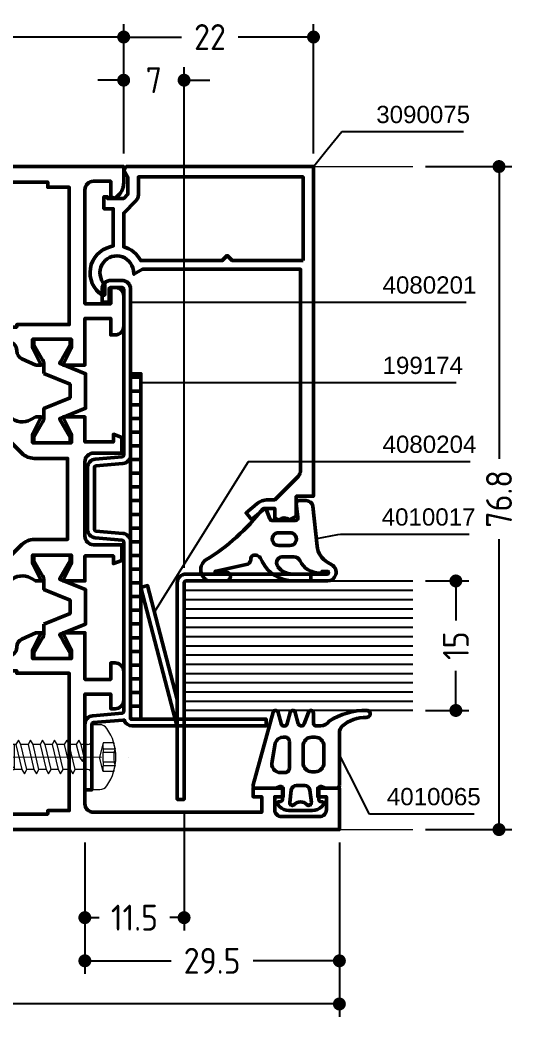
# Model space of a CAD drawing. Header units: millimetres. Extents: x 5 to 291, y 5 to 138.
# Drawn here: x 234 to 291.5, y 22.3 to 138.2 of the extents above; entities that cross this region are included whole.
import ezdxf

# ---------------------------------------------------------------- set-up
doc = ezdxf.new("R2010")
doc.units = ezdxf.units.MM
doc.header["$PDMODE"] = 3
doc.header["$PDSIZE"] = -2
doc.linetypes.add('CENTER', pattern=[50.8, 31.75, -6.35, 6.35, -6.35])
doc.linetypes.add('HIDDEN', pattern=[9.525, 6.35, -3.175])
for name, color, linetype, lineweight in [('AM_5', 3, 'Continuous', 25), ('AM_C', 50, 'Continuous', 50), ('AM_S', 80, 'Continuous', 50), ('Cent3', 70, 'CENTER', 18), ('CHide4', 10, 'HIDDEN', 13), ('Cont2', 2, 'Continuous', 25), ('Cont3', 70, 'Continuous', 18), ('Cont4', 10, 'Continuous', 13)]:
    doc.layers.add(name, color=color, linetype=linetype, lineweight=lineweight)
doc.styles.add('HBS_DIMTEXTSTYLE', font='isocp.shx')
doc.styles.add('SWISSL', font='swissl.ttf')
doc.dimstyles.new('Konstruktionsschnitt 1-1', dxfattribs={"dimtxt": 3, "dimasz": 1.5, "dimexe": 1.5, "dimexo": 1.5, "dimgap": 1.5, "dimtad": 0, "dimdsep": 46, "dimtxsty": 'HBS_DIMTEXTSTYLE', "dimblk": 'PUNKT', "dimcen": 0, "dimclrd": 3, "dimclre": 3, "dimclrt": 2, "dimadec": 1, "dimazin": 2, "dimtfac": 0.7, "dimtofl": 0, "dimtmove": 0, "dimatfit": 3, "dimfxl": 0, "dimtolj": 1, "dimtzin": 0, "dimarcsym": 0})
doc.dimstyles.new('Konstruktionsschnitt 1-1$0', dxfattribs={"dimtxt": 3, "dimasz": 1.5, "dimexe": 1.5, "dimexo": 1.5, "dimgap": 1.5, "dimtad": 0, "dimdsep": 46, "dimtxsty": 'HBS_DIMTEXTSTYLE', "dimblk": 'PUNKT', "dimcen": 0, "dimclrd": 3, "dimclre": 3, "dimclrt": 2, "dimadec": 1, "dimazin": 2, "dimtfac": 0.7, "dimtofl": 0, "dimtmove": 0, "dimatfit": 3, "dimfxl": 0, "dimtolj": 1, "dimtzin": 0, "dimarcsym": 0})

# ---------------------------------------------------------------- blocks, each defined once
blk = doc.blocks.new('PUNKT')
at = {"color": 0, "linetype": 'Continuous'}
blk.add_line((-0.5, 0), (-1, 0), dxfattribs=at)
at = {"color": 0, "linetype": 'Continuous', "const_width": 0.5}
blk.add_lwpolyline([(-0.25, 0, 1), (0.25, 0, 1)], format="xyb", close=True, dxfattribs=at)
blk = doc.blocks.new('*D10')
at = {"layer": 'AM_5', "color": 3, "lineweight": -2, "transparency": 16777216}
for p, q in [((271, 42.95), (271, 22.75)), ((129, 42.75), (129, 22.75)), ((130.5, 24.25), (195.86, 24.25)), ((269.5, 24.25), (204.14, 24.25))]:
    blk.add_line(p, q, dxfattribs=at)
at = {"layer": 'Defpoints', "color": 0, "transparency": 16777216}
for p in [(129, 44.25), (271, 44.45), (129, 24.25)]:
    blk.add_point(p, dxfattribs=at)
at = {"layer": 'AM_5', "color": 3, "lineweight": -2, "transparency": 16777216, "xscale": 1.5, "yscale": 1.5, "zscale": 1.5, "rotation": 180}
blk.add_blockref('PUNKT', (129, 24.25), dxfattribs=at)
at = {"layer": 'AM_5', "color": 3, "lineweight": -2, "transparency": 16777216, "xscale": 1.5, "yscale": 1.5, "zscale": 1.5}
blk.add_blockref('PUNKT', (271, 24.25), dxfattribs=at)
at = {"layer": 'AM_5', "color": 2, "transparency": 16777216, "insert": (200, 24.25), "char_height": 3, "attachment_point": 5, "style": 'HBS_DIMTEXTSTYLE'}
blk.add_mtext('\\A1;142', dxfattribs=at)
blk = doc.blocks.new('*D18')
at = {"layer": 'AM_5', "color": 3, "lineweight": -2, "transparency": 16777216}
for p, q in [((154, 122.75), (154, 137.75)), ((246, 122.75), (246, 137.75)), ((155.5, 136.25), (196.7, 136.25)), ((244.5, 136.25), (203.3, 136.25))]:
    blk.add_line(p, q, dxfattribs=at)
at = {"layer": 'Defpoints', "color": 0, "transparency": 16777216}
for p in [(154, 136.25), (154, 121.25), (246, 121.25)]:
    blk.add_point(p, dxfattribs=at)
at = {"layer": 'AM_5', "color": 3, "lineweight": -2, "transparency": 16777216, "xscale": 1.5, "yscale": 1.5, "zscale": 1.5, "rotation": 180}
blk.add_blockref('PUNKT', (154, 136.25), dxfattribs=at)
at = {"layer": 'AM_5', "color": 3, "lineweight": -2, "transparency": 16777216, "xscale": 1.5, "yscale": 1.5, "zscale": 1.5}
blk.add_blockref('PUNKT', (246, 136.25), dxfattribs=at)
at = {"layer": 'AM_5', "color": 2, "transparency": 16777216, "insert": (200, 136.25), "char_height": 3, "attachment_point": 5, "style": 'HBS_DIMTEXTSTYLE'}
blk.add_mtext('\\A1;92', dxfattribs=at)
blk = doc.blocks.new('*U5', base_point=(43.9, 167.94))
for p, q in [((43.9, 181.87), (17.4, 181.87)), ((43.9, 180.8), (17.4, 180.8)), ((43.9, 179.73), (17.4, 179.73)), ((43.9, 178.66), (17.4, 178.66)), ((43.9, 177.59), (17.4, 177.59)), ((43.9, 176.51), (17.4, 176.51)), ((43.9, 175.44), (17.4, 175.44)), ((43.9, 174.37), (17.4, 174.37)), ((43.9, 173.3), (17.4, 173.3)), ((43.9, 172.23), (17.4, 172.23)), ((43.9, 171.16), (17.4, 171.16)), ((43.9, 170.09), (17.4, 170.09)), ((43.9, 169.01), (17.4, 169.01))]:
    blk.add_line(p, q)
blk.add_lwpolyline([(17.4, 167.94), (43.9, 167.94), (43.9, 182.94), (17.4, 182.94)])
blk = doc.blocks.new('*D19')
at = {"layer": 'AM_5', "color": 3, "lineweight": -2, "transparency": 16777216}
for p, q in [((281, 73.25), (286, 73.25)), ((284.5, 71.75), (284.5, 68.66)), ((284.5, 59.75), (284.5, 62.84)), ((281, 58.25), (286, 58.25))]:
    blk.add_line(p, q, dxfattribs=at)
at = {"layer": 'Defpoints', "color": 0, "transparency": 16777216}
for p in [(279.5, 73.25), (284.5, 73.25), (279.5, 58.25)]:
    blk.add_point(p, dxfattribs=at)
at = {"layer": 'AM_5', "color": 3, "lineweight": -2, "transparency": 16777216, "xscale": 1.5, "yscale": 1.5, "zscale": 1.5}
for p, rotation in [((284.5, 73.25), 90), ((284.5, 58.25), 270)]:
    blk.add_blockref('PUNKT', p, dxfattribs=dict(at, rotation=rotation))
at = {"layer": 'AM_5', "color": 2, "transparency": 16777216, "insert": (284.5, 65.75), "char_height": 3, "attachment_point": 5, "rotation": 90, "style": 'HBS_DIMTEXTSTYLE'}
blk.add_mtext('\\A1;15', dxfattribs=at)
blk = doc.blocks.new('*D20')
at = {"layer": 'AM_5', "color": 3, "lineweight": -2, "transparency": 16777216}
for p, q in [((281, 121.25), (291, 121.25)), ((289.5, 119.75), (289.5, 87.4)), ((289.5, 45.95), (289.5, 78.1)), ((281, 44.45), (291, 44.45))]:
    blk.add_line(p, q, dxfattribs=at)
at = {"layer": 'Defpoints', "color": 0, "transparency": 16777216}
for p in [(279.5, 121.25), (289.5, 121.25), (279.5, 44.45)]:
    blk.add_point(p, dxfattribs=at)
at = {"layer": 'AM_5', "color": 3, "lineweight": -2, "transparency": 16777216, "xscale": 1.5, "yscale": 1.5, "zscale": 1.5}
for p, rotation in [((289.5, 121.25), 90), ((289.5, 44.45), 270)]:
    blk.add_blockref('PUNKT', p, dxfattribs=dict(at, rotation=rotation))
at = {"layer": 'AM_5', "color": 2, "transparency": 16777216, "insert": (289.5, 82.75), "char_height": 3, "attachment_point": 5, "rotation": 90, "style": 'HBS_DIMTEXTSTYLE'}
blk.add_mtext('\\A1;76.8', dxfattribs=at)
blk = doc.blocks.new('*D21')
at = {"layer": 'AM_5', "color": 3, "lineweight": -2, "transparency": 16777216}
for p, q in [((246, 122.75), (246, 132.75)), ((253, 74.75), (253, 132.75)), ((244.5, 131.25), (243, 131.25)), ((254.5, 131.25), (256, 131.25))]:
    blk.add_line(p, q, dxfattribs=at)
at = {"layer": 'Defpoints', "color": 0, "transparency": 16777216}
for p in [(253, 131.25), (246, 121.25), (253, 73.25)]:
    blk.add_point(p, dxfattribs=at)
at = {"layer": 'AM_5', "color": 3, "lineweight": -2, "transparency": 16777216, "xscale": 1.5, "yscale": 1.5, "zscale": 1.5}
blk.add_blockref('PUNKT', (246, 131.25), dxfattribs=at)
at = {"layer": 'AM_5', "color": 3, "lineweight": -2, "transparency": 16777216, "xscale": 1.5, "yscale": 1.5, "zscale": 1.5, "rotation": 180}
blk.add_blockref('PUNKT', (253, 131.25), dxfattribs=at)
at = {"layer": 'AM_5', "color": 2, "transparency": 16777216, "insert": (249.5, 131.25), "char_height": 3, "attachment_point": 5, "style": 'HBS_DIMTEXTSTYLE'}
blk.add_mtext('\\A1;7', dxfattribs=at)
blk = doc.blocks.new('*D22')
at = {"layer": 'AM_5', "color": 3, "lineweight": -2, "transparency": 16777216}
for p, q in [((246, 122.75), (246, 137.75)), ((268, 122.75), (268, 137.75)), ((247.5, 136.25), (252.72, 136.25)), ((266.5, 136.25), (259.28, 136.25))]:
    blk.add_line(p, q, dxfattribs=at)
at = {"layer": 'Defpoints', "color": 0, "transparency": 16777216}
for p in [(268, 136.25), (246, 121.25), (268, 121.25)]:
    blk.add_point(p, dxfattribs=at)
at = {"layer": 'AM_5', "color": 3, "lineweight": -2, "transparency": 16777216, "xscale": 1.5, "yscale": 1.5, "zscale": 1.5, "rotation": 180}
blk.add_blockref('PUNKT', (246, 136.25), dxfattribs=at)
at = {"layer": 'AM_5', "color": 3, "lineweight": -2, "transparency": 16777216, "xscale": 1.5, "yscale": 1.5, "zscale": 1.5}
blk.add_blockref('PUNKT', (268, 136.25), dxfattribs=at)
at = {"layer": 'AM_5', "color": 2, "transparency": 16777216, "insert": (256, 136.25), "char_height": 3, "attachment_point": 5, "style": 'HBS_DIMTEXTSTYLE'}
blk.add_mtext('\\A1;22', dxfattribs=at)
blk = doc.blocks.new('*S59')
at = {"layer": 'AM_5', "color": 3, "linetype": 'Continuous'}
blk.add_line((302, 170.34), (299.54, 169.9), dxfattribs=at)
at = {"layer": 'AM_5', "color": 3}
for p, q in [((302.33, 170.4), (302, 170.34)), ((317.26, 170.4), (302.33, 170.4))]:
    blk.add_line(p, q, dxfattribs=at)
at = {"layer": 'AM_5', "color": 2, "insert": (307.11, 171.4), "char_height": 2, "attachment_point": 7, "style": 'SWISSL'}
blk.add_mtext('4010017', dxfattribs=at)
blk = doc.blocks.new('*S60')
at = {"layer": 'AM_5', "color": 3, "linetype": 'Continuous'}
blk.add_line((280.51, 197.27), (278.01, 197.27), dxfattribs=at)
at = {"layer": 'AM_5', "color": 3}
blk.add_line((316.91, 197.27), (280.51, 197.27), dxfattribs=at)
at = {"layer": 'AM_5', "color": 2, "insert": (307.21, 198.27), "char_height": 2, "attachment_point": 7, "style": 'SWISSL'}
blk.add_mtext('4080201', dxfattribs=at)
blk = doc.blocks.new('*S61')
at = {"layer": 'AM_5', "color": 3, "linetype": 'Continuous'}
blk.add_line((281.71, 187.96), (279.21, 187.96), dxfattribs=at)
at = {"layer": 'AM_5', "color": 3}
blk.add_line((315.73, 187.96), (281.71, 187.96), dxfattribs=at)
at = {"layer": 'AM_5', "color": 2, "insert": (307.21, 188.96), "char_height": 2, "attachment_point": 7, "style": 'SWISSL'}
blk.add_mtext('199174', dxfattribs=at)
blk = doc.blocks.new('*S62')
at = {"layer": 'AM_5', "color": 3}
for p, q in [((291.63, 178.82), (282.1, 163.56)), ((317.36, 178.82), (291.63, 178.82))]:
    blk.add_line(p, q, dxfattribs=at)
at = {"layer": 'AM_5', "color": 3, "linetype": 'Continuous'}
blk.add_line((282.1, 163.56), (280.77, 161.44), dxfattribs=at)
at = {"layer": 'AM_5', "color": 2, "insert": (307.21, 179.82), "char_height": 2, "attachment_point": 7, "style": 'SWISSL'}
blk.add_mtext('4080204', dxfattribs=at)
blk = doc.blocks.new('*S63')
at = {"layer": 'AM_5', "color": 3, "linetype": 'Continuous'}
blk.add_line((303.34, 142.67), (302.21, 144.89), dxfattribs=at)
at = {"layer": 'AM_5', "color": 3}
for p, q in [((305.71, 138.01), (303.34, 142.67)), ((317.84, 138.01), (305.71, 138.01))]:
    blk.add_line(p, q, dxfattribs=at)
at = {"layer": 'AM_5', "color": 2, "insert": (307.71, 139.01), "char_height": 2, "attachment_point": 7, "style": 'SWISSL'}
blk.add_mtext('4010065', dxfattribs=at)
blk = doc.blocks.new('WS4070448')
at = {"layer": 'Cent3', "ltscale": 0.5}
blk.add_line((8.05, -14.4), (8.07, 4.66), dxfattribs=at)
at = {"layer": 'CHide4', "ltscale": 0.3}
for p, q in [((7.1, 1.69), (7.1, 3.08)), ((7.51, 1.69), (7.51, 2.97)), ((8.63, 1.69), (8.63, 2.97)), ((9.04, 1.69), (9.04, 3.08))]:
    blk.add_line(p, q, dxfattribs=at)
for points in [[(6.42, 2.92), (6.42, 1.69)], [(9.72, 2.92), (9.72, 1.69)], [(6.42, 1.69), (8.07, 1.25)], [(9.72, 1.69), (8.07, 1.25)]]:
    blk.add_lwpolyline(points, dxfattribs=at)
for centre, radius, start, end in [((6.48, 4.2), 1.28, 267.2848, 298.8872), ((8.07, 5.85), 2.94, 250.6988, 289.3012), ((9.66, 4.2), 1.28, 241.1128, 272.7152), ((6.76, 2.85), 1.21, 253.6643, 286.3357), ((8.07, 11.78), 10.13, 264.4948, 275.5052), ((9.38, 2.85), 1.21, 253.6643, 286.3357)]:
    blk.add_arc(centre, radius, start, end, dxfattribs=at)
at = {"layer": 'Cont4'}
for p, q in [((6.62, -8.64), (6.62, -11)), ((6.62, -8.64), (9.52, -8.64)), ((9.52, -11), (9.52, -8.64)), ((6.62, -11), (8.07, -12.64)), ((8.07, -12.64), (9.52, -11))]:
    blk.add_line(p, q, dxfattribs=at)
blk.add_lwpolyline([(11.39, 2.11, 0.314856), (4.74, 2.11, 0.244912), (4.32, 1.29), (4.32, 0.36), (11.82, 0.36), (11.82, 1.29, 0.244912), (11.39, 2.11, 0.138291)], format="xyb", dxfattribs=at)
for points in [[(6.12, -1.14), (6.62, -1.43), (8.07, -1.08), (8.57, -0.71), (8.07, -0.51), (6.62, -0.85)], [(6.12, -2.54), (6.62, -2.83), (9.52, -2.14), (10.02, -1.85), (9.52, -1.56), (6.62, -2.25)], [(6.12, -3.94), (6.62, -4.23), (9.52, -3.54), (10.02, -3.25), (9.52, -2.96), (6.62, -3.65)], [(6.12, -5.34), (6.62, -5.63), (9.52, -4.94), (10.02, -4.65), (9.52, -4.36), (6.62, -5.05)], [(6.12, -6.74), (6.62, -7.03), (9.52, -6.34), (10.02, -6.05), (9.52, -5.76), (6.62, -6.45)], [(6.12, -8.14), (6.62, -8.43), (9.52, -7.74), (10.02, -7.45), (9.52, -7.16), (6.62, -7.85)]]:
    blk.add_lwpolyline(points, close=True, dxfattribs=at)
for points in [[(6.62, -0.14), (6.62, -0.85)], [(9.52, -0.14), (9.52, -1.56)], [(6.62, -1.43), (6.62, -1.85)], [(6.62, -1.43), (6.62, -2.25)], [(6.62, -1.43), (6.62, -2.25)], [(9.52, -2.14), (9.52, -2.96)], [(6.62, -2.83), (6.62, -3.65)], [(6.62, -4.23), (6.62, -5.05)], [(9.52, -3.54), (9.52, -4.36)], [(6.62, -5.63), (6.62, -6.45)], [(9.52, -4.94), (9.52, -5.76)], [(9.52, -6.34), (9.52, -7.16)], [(6.62, -7.03), (6.62, -7.85)], [(9.52, -7.74), (9.52, -8.64)], [(6.62, -8.43), (6.62, -8.64)], [(9.27, -8.64), (9.27, -10.89), (8.1, -12.28)], [(9.52, -9.14), (9.52, -9.96)], [(6.62, -9.83), (6.62, -10.65)]]:
    blk.add_lwpolyline(points, dxfattribs=at)
for centre, radius, start, end in [((6.12, -0.14), 0.5, 0, 90), ((10.02, -0.14), 0.5, 90, 180), ((6.61, -12.47), 1.47, 353.4244, 89.6688)]:
    blk.add_arc(centre, radius, start, end, dxfattribs=at)
blk = doc.blocks.new('*S64')
at = {"layer": 'AM_5', "color": 3}
for p, q in [((302.48, 217.02), (300.81, 214.97)), ((316.61, 217.02), (302.48, 217.02))]:
    blk.add_line(p, q, dxfattribs=at)
at = {"layer": 'AM_5', "color": 3, "linetype": 'Continuous'}
blk.add_line((300.81, 214.97), (299.23, 213.03), dxfattribs=at)
at = {"layer": 'AM_5', "color": 2, "insert": (306.48, 218.02), "char_height": 2, "attachment_point": 7, "style": 'SWISSL'}
blk.add_mtext('3090075', dxfattribs=at)
blk = doc.blocks.new('*D25')
at = {"layer": 'AM_5', "color": 3, "lineweight": -2, "transparency": 16777216}
for p, q in [((241.5, 42.95), (241.5, 27.75)), ((271, 42.95), (271, 27.75)), ((243, 29.25), (251.49, 29.25)), ((269.5, 29.25), (261.01, 29.25))]:
    blk.add_line(p, q, dxfattribs=at)
at = {"layer": 'Defpoints', "color": 0, "transparency": 16777216}
for p in [(241.5, 44.45), (271, 44.45), (271, 29.25)]:
    blk.add_point(p, dxfattribs=at)
at = {"layer": 'AM_5', "color": 3, "lineweight": -2, "transparency": 16777216, "xscale": 1.5, "yscale": 1.5, "zscale": 1.5, "rotation": 180}
blk.add_blockref('PUNKT', (241.5, 29.25), dxfattribs=at)
at = {"layer": 'AM_5', "color": 3, "lineweight": -2, "transparency": 16777216, "xscale": 1.5, "yscale": 1.5, "zscale": 1.5}
blk.add_blockref('PUNKT', (271, 29.25), dxfattribs=at)
at = {"layer": 'AM_5', "color": 2, "transparency": 16777216, "insert": (256.25, 29.25), "char_height": 3, "attachment_point": 5, "style": 'HBS_DIMTEXTSTYLE'}
blk.add_mtext('\\A1;29.5', dxfattribs=at)
blk = doc.blocks.new('*D26')
at = {"layer": 'AM_5', "color": 3, "lineweight": -2, "transparency": 16777216}
for p, q in [((253, 46.45), (253, 32.75)), ((241.5, 42.95), (241.5, 32.75)), ((243, 34.25), (243.14, 34.25)), ((251.5, 34.25), (251.36, 34.25))]:
    blk.add_line(p, q, dxfattribs=at)
at = {"layer": 'Defpoints', "color": 0, "transparency": 16777216}
for p in [(253, 47.95), (241.5, 44.45), (253, 34.25)]:
    blk.add_point(p, dxfattribs=at)
at = {"layer": 'AM_5', "color": 3, "lineweight": -2, "transparency": 16777216, "xscale": 1.5, "yscale": 1.5, "zscale": 1.5, "rotation": 180}
blk.add_blockref('PUNKT', (241.5, 34.25), dxfattribs=at)
at = {"layer": 'AM_5', "color": 3, "lineweight": -2, "transparency": 16777216, "xscale": 1.5, "yscale": 1.5, "zscale": 1.5}
blk.add_blockref('PUNKT', (253, 34.25), dxfattribs=at)
at = {"layer": 'AM_5', "color": 2, "transparency": 16777216, "insert": (247.25, 34.25), "char_height": 3, "attachment_point": 5, "style": 'HBS_DIMTEXTSTYLE'}
blk.add_mtext('\\A1;11.5', dxfattribs=at)
blk = doc.blocks.new('WI1021367')
for points in [[(23, 35.8), (23, 36.45), (21, 35.45), (20, 35.45), (20, 39.95), (21, 39.95), (23, 38.95), (23, 41.5), (17.6, 41.5), (17.6, 44.5), (19.5, 44.5), (19.5, 45, 0.414214), (18.5, 46), (15.2, 46, 0.414214), (14.2, 45), (14.2, 44.5), (15.9, 44.5), (15.9, 41.5), (3.2, 41.5, -0.414214), (2.2, 42.5), (2.2, 62), (4, 62), (4, 61), (5, 61), (5, 64.5), (4, 64.5), (4, 63.5), (2.5, 63.5, -0.414214), (1.7, 64.3), (1.7, 68.7, -0.414214), (2.5, 69.5), (4, 69.5), (4, 68.5), (5, 68.5), (5, 71), (0.2, 71), (0.2, -71), (5, -71), (5, -68.5), (4, -68.5), (4, -69.5), (2.5, -69.5, -0.414214), (1.7, -68.7), (1.7, -64.3, -0.414214), (2.5, -63.5), (4, -63.5), (4, -64.5), (5, -64.5), (5, -61), (4, -61), (4, -62), (2.2, -62), (2.2, -42.5, -0.414214), (3.2, -41.5), (15.9, -41.5), (15.9, -44.5), (14.2, -44.5), (14.2, -45, 0.414214), (15.2, -46), (18.5, -46, 0.414214), (19.5, -45), (19.5, -44.5), (17.6, -44.5), (17.6, -41.5), (23, -41.5), (23, -38.95), (21, -39.95), (20, -39.95), (20, -35.45), (21, -35.45), (23, -36.45), (23, -35.8), (22.27, -34.19, 0.294108), (21.36, -33.6), (21.3, -33.6, -0.414214), (20.3, -32.6), (20.3, 32.6, -0.414214), (21.3, 33.6), (21.36, 33.6, 0.294108), (22.27, 34.19), (23, 35.8)], [(34.2, 41.5), (42.8, 41.5, 0.414214), (43.8, 42.5), (43.8, 45.8), (45.62, 45.8), (45.99, 44.8), (45.1, 44.8), (45.1, 41.5), (48, 41.5), (48, 38.95), (46, 39.95), (45, 39.95), (45, 35.45), (46, 35.45), (48, 36.45), (48, 35.8), (47.68, 35.25, 0.339454), (48, 32.83), (48.54, 32.29, -0.198912), (50, 28.76), (50, -28.76, -0.198912), (48.54, -32.29), (48, -32.83, 0.339454), (47.68, -35.25), (48, -35.8), (48, -36.45), (46, -35.45), (45, -35.45), (45, -39.95), (46, -39.95), (48, -38.95), (48, -41.5), (45.1, -41.5), (45.1, -44.8), (45.99, -44.8), (45.62, -45.8), (43.8, -45.8), (43.8, -42.5, 0.414214), (42.8, -41.5), (34.2, -41.5, 0.414214), (33.2, -42.5), (33.2, -45.8), (31.38, -45.8), (31.01, -44.8), (31.9, -44.8), (31.9, -41.5), (29, -41.5), (29, -38.95), (31, -39.95), (32, -39.95), (32, -35.45), (31, -35.45), (29, -36.45), (29, -35.8), (29.32, -35.25, 0.339454), (29, -32.83), (28.46, -32.29, -0.198912), (27, -28.76), (27, 28.76, -0.198912), (28.46, 32.29), (29, 32.83, 0.339454), (29.32, 35.25), (29, 35.8), (29, 36.45), (31, 35.45), (32, 35.45), (32, 39.95), (31, 39.95), (29, 38.95), (29, 41.5), (31.9, 41.5), (31.9, 44.8), (31.01, 44.8), (31.38, 45.8), (33.2, 45.8), (33.2, 42.5, 0.414214)], [(54, -35.8), (54, -36.45), (56, -35.45), (57, -35.45), (57, -39.95), (56, -39.95), (54, -38.95), (54, -41.5), (59.4, -41.5), (59.4, -44.5), (57.5, -44.5), (57.5, -45, 0.414214), (58.5, -46), (62, -46, 0.414214), (63, -45), (63, -44.5), (61.1, -44.5), (61.1, -41.5), (74.3, -41.5, -0.414214), (75.3, -42.5), (75.3, -44.5), (73.5, -44.5), (73.29, -45.01), (73.69, -45.41, 0.198912), (75.1, -46), (77, -46), (77, 46), (75.1, 46, 0.198912), (73.69, 45.41), (73.29, 45.01), (73.5, 44.5), (75.3, 44.5), (75.3, 42.5, -0.414214), (74.3, 41.5), (61.1, 41.5), (61.1, 44.5), (63, 44.5), (63, 45, 0.414214), (62, 46), (58.5, 46, 0.414214), (57.5, 45), (57.5, 44.5), (59.4, 44.5), (59.4, 41.5), (54, 41.5), (54, 38.95), (56, 39.95), (57, 39.95), (57, 35.45), (56, 35.45), (54, 36.45), (54, 35.8), (54.73, 34.19, 0.294108), (55.64, 33.6), (55.7, 33.6, -0.414214), (56.7, 32.6), (56.7, -32.6, -0.414214), (55.7, -33.6), (55.64, -33.6, 0.294108), (54.73, -34.19), (54, -35.8)], [(23.99, 36.75), (22.87, 36.75, 0.131652), (22.47, 36.64), (20.66, 35.6), (20, 35.6), (20, 39.8), (20.66, 39.8), (22, 39.03), (22.49, 38.74), (22.79, 38.57), (24, 41.58), (28, 41.58), (29.21, 38.57), (31.34, 39.8), (32, 39.8), (32, 35.6), (31.34, 35.6), (29.53, 36.64, 0.131652), (29.13, 36.75), (28.01, 36.75), (26.79, 39.78), (25.21, 39.78)], [(53.01, 36.75), (54.13, 36.75, -0.131652), (54.53, 36.64), (56.34, 35.6), (57, 35.6), (57, 39.8), (56.34, 39.8), (55, 39.03), (54.51, 38.74), (54.21, 38.57), (53, 41.58), (49, 41.58), (47.79, 38.57), (45.66, 39.8), (45, 39.8), (45, 35.6), (45.66, 35.6), (47.47, 36.64, -0.131652), (47.87, 36.75), (48.99, 36.75), (50.21, 39.78), (51.79, 39.78)], [(29, -28.76, 0.198912), (29.88, -30.88), (33.21, -34.21, -0.198912), (33.8, -35.63), (33.8, -39.5), (43.2, -39.5), (43.2, -35.63, -0.198912), (43.79, -34.21), (47.12, -30.88, 0.198912), (48, -28.76), (48, 28.76, 0.198912), (47.12, 30.88), (43.79, 34.21, -0.198912), (43.2, 35.63), (43.2, 39.5), (33.8, 39.5), (33.8, 35.63, -0.198912), (33.21, 34.21), (29.88, 30.88, 0.198912), (29, 28.76)], [(23.99, -36.75), (22.87, -36.75, -0.131652), (22.47, -36.64), (20.66, -35.6), (20, -35.6), (20, -39.8), (20.66, -39.8), (22, -39.03), (22.49, -38.74), (22.79, -38.57), (24, -41.58), (28, -41.58), (29.21, -38.57), (31.34, -39.8), (32, -39.8), (32, -35.6), (31.34, -35.6), (29.53, -36.64, -0.131652), (29.13, -36.75), (28.01, -36.75), (26.79, -39.78), (25.21, -39.78)], [(53.01, -36.75), (54.13, -36.75, 0.131652), (54.53, -36.64), (56.34, -35.6), (57, -35.6), (57, -39.8), (56.34, -39.8), (55, -39.03), (54.51, -38.74), (54.21, -38.57), (53, -41.58), (49, -41.58), (47.79, -38.57), (45.66, -39.8), (45, -39.8), (45, -35.6), (45.66, -35.6), (47.47, -36.64, 0.131652), (47.87, -36.75), (48.99, -36.75), (50.21, -39.78), (51.79, -39.78)]]:
    blk.add_lwpolyline(points, format="xyb", close=True)
for points in [[(2.4, 37.2), (2, 37.2), (2, -37.2), (2.4, -37.2), (2.4, -39.7), (18.3, -39.7), (18.3, -33.6), (18.6, -33.6), (18.6, 33.6), (18.3, 33.6), (18.3, 39.7), (2.4, 39.7), (2.4, 37.2)], [(58.4, 33.6), (58.7, 33.6), (58.7, 39.7), (74.6, 39.7), (74.6, 37.2), (75.2, 37.2), (75.2, -37.2), (74.6, -37.2), (74.6, -39.7), (58.7, -39.7), (58.7, -33.6), (58.4, -33.6), (58.4, 33.6)]]:
    blk.add_lwpolyline(points, close=True)
blk = doc.blocks.new('WI3090075')
for points in [[(0, 22), (0, 0.3), (-0.45, 0.04), (-1.25, 0.5), (-3.2, 0.5), (-3.7, 0), (-3.7, -1.9), (-3.5, -1.9), (-3.5, -2.3), (-4.9, -2.3), (-4.9, -1.2), (-9.2, -1.2), (-9.3, -1.57, -0.652679), (-14.9, -2.49), (-14.9, -2.2), (-13.66, -2.2, 1.382111), (-12.04, 1.13), (-12.48, 1.19), (-11.9, 2.2), (-11.9, 20.5), (-35.19, 20.5, 0.198912), (-35.89, 20.21), (-38.6, 17.5), (-38.6, 16.71, -0.176327), (-39.07, 15.43), (-40.12, 14.18), (-40.88, 14.82), (-39.6, 16.35), (-39.6, 17.5), (-40.7, 17.5), (-40.93, 17.99, 0.339409), (-40.9, 19.21), (-40.5, 20), (-38.2, 20), (-38.2, 22), (0, 22)], [(-10.9, 20.8), (-10.9, 12.58), (-10.32, 12), (-10.9, 11.42), (-10.9, 1.97, -0.213458), (-9.31, 0), (-5.4, 0), (-3.99, 1.41, -0.198912), (-3.28, 1.7), (-1.2, 1.7), (-1.2, 20.8), (-10.9, 20.8)]]:
    blk.add_lwpolyline(points, format="xyb", close=True)
blk = doc.blocks.new('WI199174')
h = blk.add_hatch()
h.set_pattern_fill('LINE', color=256, scale=0.5, angle=90)
h.paths.add_polyline_path([(0, 1.2), (0, 0), (40, 0), (40, 1.2)])
blk.add_lwpolyline([(0, 1.2), (0, 0), (40, 0), (40, 1.2)], close=True)
blk = doc.blocks.new('WI4010017')
for points in [[(-3.46, 2.42, -0.240056), (-5.37, 3.66), (-5.63, 4.12, 0.767327), (-7.5, 3.62), (-7.5, -0.35, 0.286745), (-5.25, -3.94), (-4.85, -4.14, -0.149451), (-4.72, -4.26), (-4.57, -4.53, -0.57735), (-5, -5.28), (-5.12, -5.28), (-5.16, -5.31, 0.158399), (-5.55, -5.6), (-6.36, -9.28, -0.113567), (-6.42, -9.4, -0.190093), (-6.5, -9.19), (-6.5, -8.12, 1), (-7.5, -8.12), (-7.5, -10.18, 0.009709), (-7.5, -10.22, 0.587918), (-5.07, -10.47, -0.09166), (0.81, -3.93, 0.553622), (0.7, -3.44), (-0.3, -3.07, -0.315299), (-0.5, -2.79), (-0.5, -0.1, -0.449698), (-0.16, 0.2), (1.46, 0, 0.449698), (1.8, 0.3), (1.8, 1.16, 0.354573), (1.17, 1.94), (-3.46, 2.42)], [(-3.46, 2.42, -0.240056), (-5.37, 3.66), (-5.63, 4.12, 0.767327), (-7.5, 3.62), (-7.5, -0.35, 0.286745), (-5.25, -3.94), (-4.85, -4.14, -0.149451), (-4.72, -4.26), (-4.57, -4.53, -0.57735), (-5, -5.28), (-5.12, -5.28), (-5.16, -5.31, 0.158399), (-5.55, -5.6), (-6.36, -9.28, -0.113567), (-6.42, -9.4, -0.190093), (-6.5, -9.19), (-6.5, -8.12, 1), (-7.5, -8.12), (-7.5, -10.18, 0.009709), (-7.5, -10.22, 0.587918), (-5.07, -10.47, -0.09166), (0.81, -3.93, 0.553622), (0.7, -3.44), (-0.3, -3.07, -0.315299), (-0.5, -2.79), (-0.5, -0.1, -0.449698), (-0.16, 0.2), (1.46, 0, 0.449698), (1.8, 0.3), (1.8, 1.16, 0.354573), (1.17, 1.94), (-3.46, 2.42)], [(-4.7, -0.28, 0.292811), (-5.16, 0.44, -0.290987), (-6.6, 2.71), (-6.6, 2.92), (-6.5, 2.92, 0.414214), (-6.4, 3.02), (-6.4, 3.62, 0.414214), (-6.5, 3.72), (-6.6, 3.72, 0.414214), (-6.7, 3.62), (-6.7, -0.48, 0.244698), (-5.85, -2.12), (-5.8, -2.15, 0.673804), (-4.71, -1.45), (-4.7, -0.28)], [(-4.7, -0.28, 0.292811), (-5.16, 0.44, -0.290987), (-6.6, 2.71), (-6.6, 2.92), (-6.5, 2.92, 0.414214), (-6.4, 3.02), (-6.4, 3.62, 0.414214), (-6.5, 3.72), (-6.6, 3.72, 0.414214), (-6.7, 3.62), (-6.7, -0.48, 0.244698), (-5.85, -2.12), (-5.8, -2.15, 0.673804), (-4.71, -1.45), (-4.7, -0.28)], [(-1.91, -0.73, 1.006711), (-3.4, -0.73), (-3.4, -2.03, 1.006711), (-1.91, -2.03), (-1.91, -0.73)], [(-1.91, -0.73, 1.006711), (-3.4, -0.73), (-3.4, -2.03, 1.006711), (-1.91, -2.03), (-1.91, -0.73)], [(-1.91, -0.73, 1.006711), (-3.4, -0.73), (-3.4, -2.03, 1.006711), (-1.91, -2.03), (-1.91, -0.73)]]:
    blk.add_lwpolyline(points, format="xyb", close=True)
blk = doc.blocks.new('WI4010065')
for points in [[(0.3, 0, 0.414214), (0, -0.3), (0, -1.62), (0.19, -2.13, -0.520567), (0, -2.4), (-1.33, -2.4, -0.36397), (-1.53, -2.23), (-1.58, -1.97, 0.594937), (-1.91, -1.85), (-2.12, -2.05, 0.208), (-2.6, -3.15), (-2.6, -5.85, 0.208), (-2.12, -6.95), (-1.91, -7.15, 0.594937), (-1.58, -7.03), (-1.53, -6.77, -0.36397), (-1.33, -6.6), (0, -6.6, -0.520567), (0.19, -6.87), (0, -7.38), (0, -9.7, 0.505497), (0.39, -9.99), (8.79, -7.69, 0.751737), (8.78, -7.11), (7.47, -6.76, -0.767327), (7.47, -6.04), (8.78, -5.69, 0.767327), (8.78, -5.11), (7.46, -4.76, -0.767327), (7.46, -4.08), (8.78, -3.59, 0.876976), (8.7, -3), (7.5, -3, -0.414214), (7.2, -2.7), (7.2, -2.48, -0.051818), (7.23, -2.17, -0.225446), (7.75, -1.18, 0.150709), (9, 3.17, 1.016945), (8.2, 3.15, -0.195341), (7.16, 0.33, -0.211259), (6.42, 0)], [(4.9, -1.8, -0.414214), (5.9, -2.8), (5.9, -3.2, -0.414214), (4.9, -4.2), (2.9, -4.2, -0.414214), (1.9, -3.2), (1.9, -2.8, -0.414214), (2.9, -1.8)], [(0.3, -4.98), (0.3, -4.02, 0.378866), (-0.23, -3.43), (-1.66, -3.25, 0.717695), (-1.91, -3.76, -0.421053), (-1.91, -5.24, 0.717695), (-1.66, -5.75), (-0.23, -5.57, 0.378866)], [(5.4, -5.8, -0.414214), (5.9, -6.3), (5.9, -6.49, -0.328465), (5.2, -7.44), (3.1, -7.78, -0.505497), (1.8, -6.83), (1.8, -6.3, -0.414214), (2.3, -5.8)]]:
    blk.add_lwpolyline(points, format="xyb", close=True)
blk = doc.blocks.new('WI4080201')
blk.add_lwpolyline([(-49, 1, 0.414214), (-48.8, 0.8), (-28.48, 0.8, -0.388879), (-27.49, -0.11), (-27.22, -3.22, 0.388879), (-27.02, -3.4), (-19.88, -3.4, 0.388879), (-19.68, -3.22), (-19.41, -0.11, -0.388879), (-18.42, 0.8), (0.8, 0.8, -0.414214), (1.8, -0.2), (1.8, -1.5, -0.414214), (0.8, -2.5), (-0.7, -2.5), (-0.7, -1.7), (0.8, -1.7, 0.414214), (1, -1.5), (1, -0.2, 0.414214), (0.8, 0), (-18.42, 0, 0.388879), (-18.62, -0.18), (-18.89, -3.29, -0.388879), (-19.88, -4.2), (-27.02, -4.2, -0.388879), (-28.01, -3.29), (-28.28, -0.18, 0.388879), (-28.48, 0), (-48.12, 0, 0.388879), (-48.32, -0.18), (-48.61, -3.59, -0.388879), (-49.61, -4.5), (-57.2, -4.5), (-57.2, -3.7), (-49.61, -3.7, 0.388879), (-49.41, -3.52), (-49.11, -0.11, -0.039327), (-49.09, 0.04, -0.331311), (-49.8, 1), (-49.8, 16.5), (-49, 16.5), (-49, 1)], format="xyb", close=True)
blk = doc.blocks.new('WI4080204')
blk.add_lwpolyline([(0.8, 0.2, -0.414214), (-0.2, -0.8), (-25.3, -0.8), (-25.3, 0), (-0.2, 0, 0.414214), (0, 0.2), (0, 14.7), (0.8, 14.7), (0.8, 0.2)], format="xyb", close=True)
blk.add_lwpolyline([(-13.72, -0.8), (-0.53, -4.23), (-0.74, -5), (-16.9, -0.8)])

msp = doc.modelspace()

# ---------------------------------------------------------------- linework, layer by layer
at = {"layer": 'Cont3'}
for p, q in [((268, 121.252), (279.5, 121.252)), ((271, 44.452), (279.5, 44.452))]:
    msp.add_line(p, q, dxfattribs=at)

# ---------------------------------------------------------------- block references
at = {"rotation": 270}
msp.add_blockref('WS4070448', (241.941, 60.913), dxfattribs=at)
at = {"layer": 'AM_5'}
for name in ['*S64', '*S60', '*S61', '*S62', '*S59', '*S63']:
    msp.add_blockref(name, (-31.207, -91.767), dxfattribs=at)
at = {"layer": 'AM_C', "xscale": -1}
for name, p, rotation in [('WI4080201', (246, 106.252), 269.9999999999999), ('WI199174', (246.8, 57.252), 270), ('WI4010017', (266, 80.752), 269.9999999999999), ('WI4080204', (253, 73.249), 269.9999999999999), ('WI4010065', (271, 49.252), 269.9999999999999)]:
    msp.add_blockref(name, p, dxfattribs=dict(at, rotation=rotation))
at = {"layer": 'AM_S', "rotation": 89.99999999999997}
msp.add_blockref('WI1021367', (200.001, 44.252), dxfattribs=at)
at = {"layer": 'AM_S', "xscale": -1, "rotation": 269.9999999999999}
msp.add_blockref('WI3090075', (246, 121.252), dxfattribs=at)
at = {"layer": 'Cont2', "xscale": -1}
msp.add_blockref('*U5', (253, 58.249), dxfattribs=at)

# ---------------------------------------------------------------- dimensions: what is measured, and where the dimension line sits
at = {"layer": 'AM_5'}
for base, p1, p2, angle, picture, middle in [((154, 136.252), (246, 121.252), (154, 121.252), 180, '*D18', (200, 136.252)), ((289.5, 121.252), (279.5, 44.452), (279.5, 121.252), 90, '*D20', (289.5, 82.752)), ((284.5, 73.249), (279.5, 58.249), (279.5, 73.249), 90, '*D19', (284.5, 65.749))]:
    dim = msp.add_linear_dim(base=base, p1=p1, p2=p2, angle=angle, dimstyle='Konstruktionsschnitt 1-1', override={"dimtol": 0, "dimlim": 0, "dimtp": 0, "dimtm": 0, "dimtfac": 0.7, "dimtdec": 2, "dimtolj": 1, "dimtzin": 0}, dxfattribs=at)
    dim.commit()
    dim.dimension.update_dxf_attribs({"geometry": picture, "text_midpoint": middle, "dimtype": 160})
for base, p2, picture, middle in [((268, 136.252), (268, 121.252), '*D22', (256, 136.252)), ((253, 131.252), (253, 73.249), '*D21', (249.5, 131.252))]:
    dim = msp.add_linear_dim(base=base, p1=(246, 121.252), p2=p2, dimstyle='Konstruktionsschnitt 1-1', override={"dimtol": 0, "dimlim": 0, "dimtp": 0, "dimtm": 0, "dimtfac": 0.7, "dimtdec": 2, "dimtolj": 1, "dimtzin": 0}, dxfattribs=at)
    dim.commit()
    dim.dimension.update_dxf_attribs({"geometry": picture, "text_midpoint": middle, "dimtype": 160})
for base, p2, picture, middle in [((253, 34.251), (253, 47.951), '*D26', (247.25, 34.251)), ((271, 29.251), (271, 44.452), '*D25', (256.25, 29.251))]:
    dim = msp.add_linear_dim(base=base, p1=(241.5, 44.452), p2=p2, dimstyle='Konstruktionsschnitt 1-1$0', dxfattribs=at)
    dim.commit()
    dim.dimension.update_dxf_attribs({"geometry": picture, "text_midpoint": middle, "dimtype": 160})
dim = msp.add_linear_dim(base=(129, 24.251), p1=(271, 44.452), p2=(129, 44.252), angle=180, dimstyle='Konstruktionsschnitt 1-1$0', dxfattribs=at)
dim.commit()
dim.dimension.update_dxf_attribs({"geometry": '*D10', "text_midpoint": (200, 24.251), "dimtype": 160})

doc.saveas('drawing.dxf')
